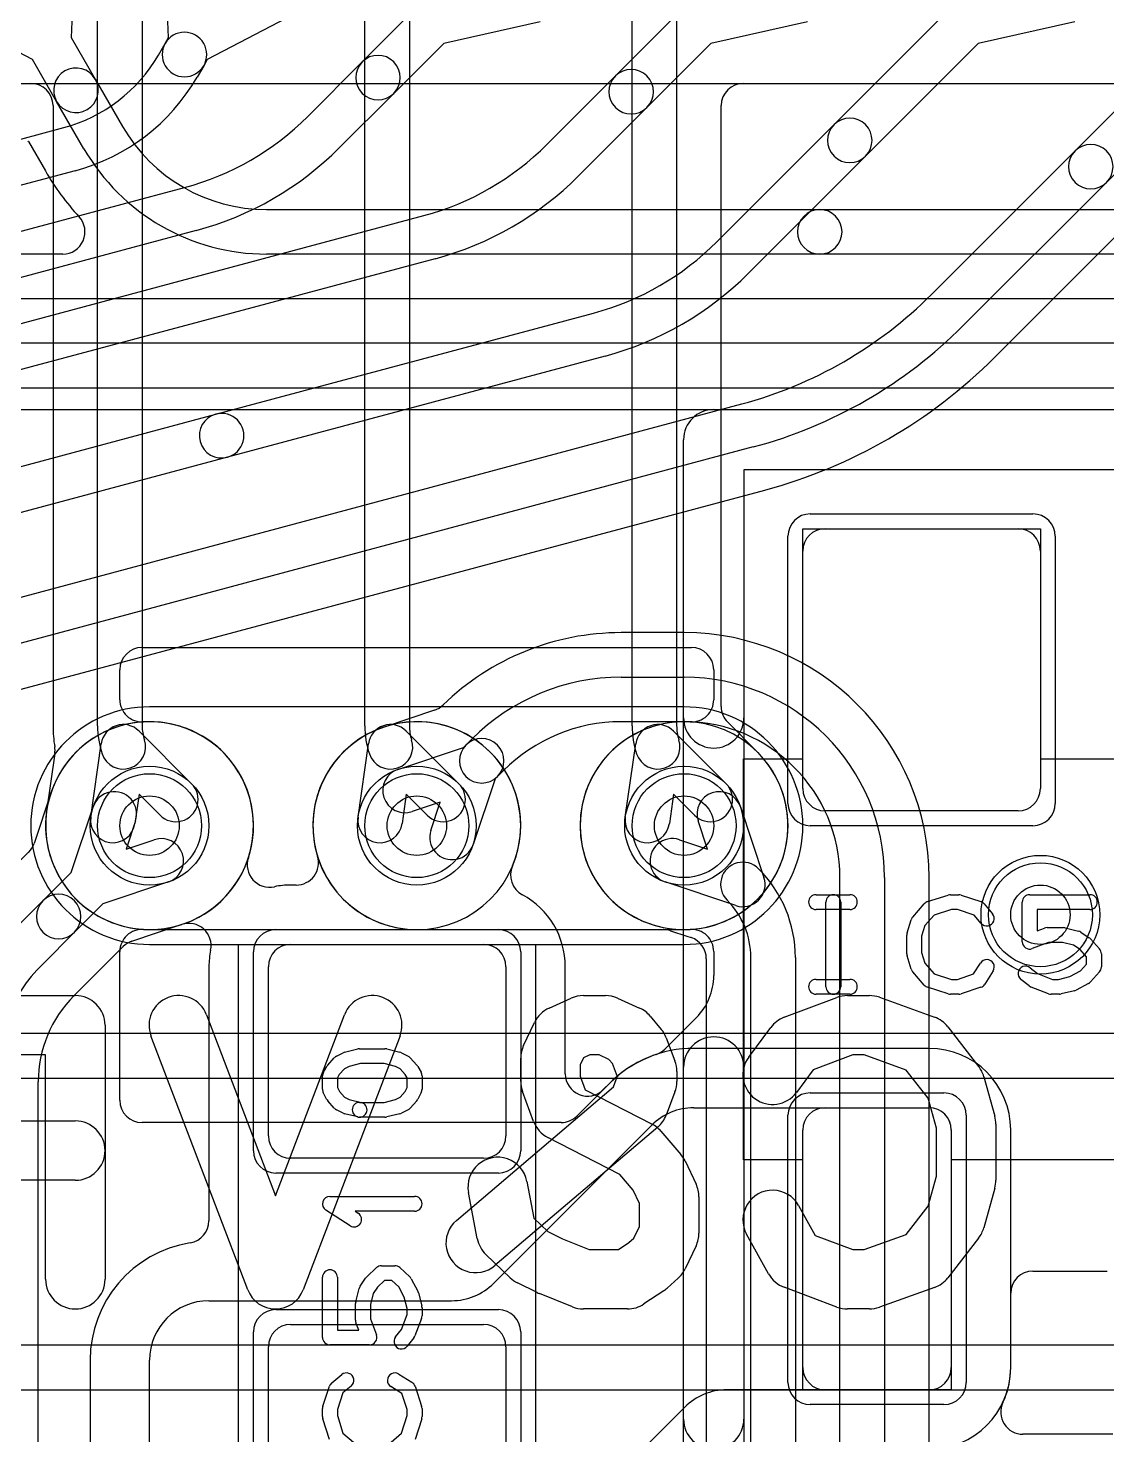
# Model space of a CAD drawing. Extents: x 0 to 23.1, y -0.5 to 20.
# Drawn here: x 7.391 to 11.024, y 11.048 to 15.786 of the extents above; entities that cross this region are included whole.
import ezdxf

# ---------------------------------------------------------------- set-up
doc = ezdxf.new("R2010")
doc.units = 0
for name, color, linetype in [('Hole', 1, 'CONTINUOUS'), ('L1', 3, 'CONTINUOUS'), ('L2', 3, 'CONTINUOUS'), ('L3', 3, 'CONTINUOUS'), ('L4', 3, 'CONTINUOUS'), ('MetalMask-A', 176, 'CONTINUOUS'), ('PartsArea-A', 111, 'CONTINUOUS'), ('PartsArea-B', 111, 'CONTINUOUS'), ('PartsSilk-A', 221, 'CONTINUOUS'), ('PartsSilk-B', 221, 'CONTINUOUS'), ('Resist-A', 2, 'CONTINUOUS'), ('Resist-B', 2, 'CONTINUOUS'), ('Silk-A', 140, 'CONTINUOUS'), ('Silk-B', 140, 'CONTINUOUS')]:
    doc.layers.add(name, color=color, linetype=linetype)

msp = doc.modelspace()

# ---------------------------------------------------------------- linework, layer by layer
at = {"layer": 'Hole'}
for centre in [(7.8, 13.1), (8.7, 13.1), (9.6, 13.1), (10.8, 12.8)]:
    msp.add_circle(centre, 0.1, dxfattribs=at)
at = {"layer": 'L1'}
for p, q in [((7.54973, 16.08746), (7.53582, 15.75492)), ((7.40593, 15.6799), (7.11097, 15.83416)), ((7.53582, 15.75492), (7.61696, 15.61437)), ((7.48706, 15.53937), (7.40593, 15.6799)), ((7.61696, 15.61437), (7.70899, 15.45497)), ((7.57909, 15.37997), (7.48706, 15.53937)), ((7.39203, 15.4039), (7.44917, 15.30495)), ((8.19393, 15.175), (10.05697, 15.175)), ((10.05697, 15.175), (11.90234, 15.175)), ((7.50759, 15.02503), (4.25, 15.02503)), ((10.05697, 15.025), (8.19393, 15.025)), ((11.90234, 15.025), (10.05697, 15.025)), ((4.25, 14.87499), (11.3878, 14.87499)), ((11.3878, 14.72499), (4.25, 14.72499)), ((4.25, 14.57495), (11.3878, 14.57495)), ((10.075, 14.1), (10.725, 14.1)), ((10, 13.225), (10, 14.025)), ((10.8, 14.025), (10.8, 13.225)), ((7.77497, 13.7), (9.62503, 13.7)), ((7.7, 13.52427), (7.7, 13.62503)), ((9.7, 13.62503), (9.7, 13.52427)), ((10.725, 13.15), (10.075, 13.15)), ((8.29374, 12.90004), (8.275, 12.90004)), ((8.275, 12.7), (8.925, 12.7)), ((7.7, 12.17497), (7.7, 12.67573)), ((9.7, 12.67573), (9.7, 12.59502)), ((7.99996, 12.625), (7.99996, 11.76908)), ((8.2, 12.055), (8.2, 12.625)), ((9, 12.625), (9, 12.055)), ((9.20004, 12.264), (9.20004, 12.625)), ((9.64142, 12.4536), (9.53535, 12.34753)), ((10.42503, 12.35004), (9.63284, 12.35004)), ((9.34997, 12.23287), (9.23906, 12.12196)), ((9.34997, 12.23287), (9.32807, 12.21097)), ((9.63284, 12.15), (10.42503, 12.15)), ((10.075, 12.15), (10.425, 12.15)), ((9.18605, 12.1), (7.77497, 12.1)), ((8.95858, 11.55858), (9.49142, 12.09142)), ((10, 11.275), (10, 12.075)), ((10.5, 12.07503), (10.5, 11.27497)), ((10.5, 12.075), (10.5, 11.275)), ((10.70004, 11.325), (10.70004, 12.07503)), ((8.925, 11.98), (8.275, 11.98)), ((10.77501, 11.6), (11.02499, 11.6)), ((10.70004, 11.325), (10.70004, 11.52503)), ((8, 11.5), (8.81716, 11.5)), ((8.275, 11.42), (8.925, 11.42)), ((8.2, 10.775), (8.2, 11.345)), ((9, 11.345), (9, 10.775)), ((10.70004, 11.27497), (10.70004, 11.32498)), ((10.70004, 11.27497), (10.70004, 11.32498)), ((7.59996, 11.3), (7.59996, 10.3)), ((7.8, 10.3), (7.8, 11.3)), ((10.42503, 11.2), (9.74388, 11.2)), ((10.425, 11.2), (10.075, 11.2)), ((9.60246, 11.14142), (9.15858, 10.69754)), ((11.04374, 11.05004), (10.7413, 11.05004))]:
    msp.add_line(p, q, dxfattribs=at)
for centre in [(7.8, 13.1), (8.7, 13.1), (9.6, 13.1), (10.8, 12.8)]:
    msp.add_circle(centre, 0.2, dxfattribs=at)
for centre, radius, start, end in [((7.55201, 15.57687), 0.075, 30.00073, -149.9999), ((7.55201, 15.57687), 0.075, -149.99927, 29.99842), ((8.19393, 15.73496), 0.55996, -149.99913, -90), ((7.32647, 15.36748), 0.075, 29.05312, 30.48026), ((8.19393, 15.73496), 0.70996, -149.99916, -90), ((8.19395, 15.73496), 0.86, -149.99936, -137.22885), ((10.05697, 15.1), 0.075, 90, -90), ((10.05697, 15.1), 0.075, -90, 90), ((7.50759, 15.10003), 0.075, -90, 42.76855), ((10.075, 14.025), 0.075, 90, 180), ((10.725, 14.025), 0.075, 0, 90), ((7.77497, 13.62503), 0.07497, 90, 180), ((9.62503, 13.62503), 0.07497, 0, 90), ((7.77498, 13.52427), 0.07497, 180, -86.62771), ((9.62503, 13.52427), 0.07497, -93.37992, 0), ((7.8, 13.1), 0.35004, -17.98669, -71.872), ((7.8, 13.1), 0.35004, -93.3755, 93.3755), ((8.7, 13.1), 0.35004, 90, -90), ((8.70001, 13.09999), 0.35005, -22.76831, -162.90473), ((8.7, 13.1), 0.35004, -90, 90), ((9.6, 13.1), 0.35004, 86.6245, -86.6245), ((9.6, 13.1), 0.35004, 90, -90), ((9.6, 13.1), 0.35004, -90, 90), ((10.075, 13.225), 0.075, 180, -90), ((10.725, 13.225), 0.075, -90, 0), ((8.20393, 12.96773), 0.075, 161.19304, -77.47036), ((8.29374, 12.97504), 0.075, -90, 17.09655), ((9.09094, 12.9332), 0.075, 155.32089, -118.29403), ((8.27501, 12.625), 0.27504, 90.00208, 101.49501), ((8.925, 12.62499), 0.27504, 0.00208, 61.70094), ((7.77497, 12.67573), 0.07497, 86.62008, 180), ((7.93225, 12.69606), 0.075, -11.71594, 108.13057), ((9.62502, 12.67573), 0.07497, 0, 93.37229), ((8.275, 12.625), 0.075, 90, 180), ((8.925, 12.625), 0.075, 0, 90), ((8.275, 12.62499), 0.27504, 168.28601, 179.99792), ((9.5, 12.59502), 0.2, -45, 0), ((9.63284, 11.95), 0.40004, 90, 135), ((9.63284, 11.95), 0.40004, 108.47209, 135), ((9.48234, 12.40054), 0.07497, -71.53122, -45), ((10.42503, 12.07503), 0.27501, 0, 90), ((9.27504, 12.264), 0.075, 180, -45), ((7.77497, 12.17497), 0.07497, 180, -90), ((9.63284, 11.95), 0.2, 90, 135), ((10.075, 12.075), 0.075, 90, 180), ((10.425, 12.075), 0.075, 0, 90), ((10.42503, 12.07503), 0.07497, 0, 90), ((9.18605, 12.17497), 0.07497, -90, -45), ((8.275, 12.055), 0.075, 180, -90), ((8.925, 12.055), 0.075, -90, 0), ((7.92496, 11.76908), 0.075, -80.80895, 0), ((8, 11.3), 0.40004, 99.13197, 180), ((7.92461, 11.76902), 0.075, -80.8705, -80.53768), ((10.77501, 11.52503), 0.07497, 90, 180), ((8.81716, 11.7), 0.2, -90, -45), ((8, 11.3), 0.2, 90, 180), ((8.275, 11.345), 0.075, 90, 180), ((8.925, 11.345), 0.075, 0, 90), ((10.425, 11.325), 0.27504, -0.00417, 0), ((10.425, 11.325), 0.27504, -0.00417, 0), ((10.075, 11.275), 0.075, 180, -90), ((10.425, 11.275), 0.075, -90, 0), ((10.42503, 11.27497), 0.07497, -90, 0), ((10.42503, 11.27497), 0.27501, -90, 0), ((10.42503, 11.27497), 0.27501, -25.36302, 0), ((9.74388, 11), 0.2, 90, 135), ((10.7413, 11.12504), 0.075, 154.6342, -90)]:
    msp.add_arc(centre, radius, start, end, dxfattribs=at)
at = {"layer": 'L2'}
for p, q in [((2.47474, 15.6), (11.98778, 15.6)), ((9.6, 13.50004), (7.8, 13.50004)), ((7.8, 12.69996), (9.6, 12.69996))]:
    msp.add_line(p, q, dxfattribs=at)
msp.add_circle((10.8, 12.8), 0.2, dxfattribs=at)
for centre, start, end in [((7.8, 13.1), 90, -90), ((9.6, 13.1), -90, 90)]:
    msp.add_arc(centre, 0.40004, start, end, dxfattribs=at)
at = {"layer": 'L3'}
for p, q in [((7.625, 13.43623), (7.625, 17.73697)), ((7.775, 17.73697), (7.775, 13.43623)), ((8.525, 13.43623), (8.525, 15.95812)), ((8.675, 15.95812), (8.675, 13.43623)), ((9.425, 13.43623), (9.425, 15.95812)), ((9.575, 15.95812), (9.575, 13.43623)), ((5.8225, 15.6), (7.39996, 15.6)), ((9.80004, 15.6), (11.98778, 15.6)), ((7.47496, 15.525), (7.47496, 13.43623)), ((9.72504, 13.50123), (9.72504, 15.525)), ((7.76454, 13.41861), (7.94154, 13.24131)), ((8.66454, 13.41861), (8.84154, 13.24131)), ((9.56454, 13.41861), (9.74154, 13.24131)), ((9.84719, 13.34784), (9.74696, 13.44824)), ((7.60198, 13.12812), (7.6372, 13.37616)), ((8.50198, 13.12812), (8.5372, 13.37616)), ((9.40198, 13.12812), (9.4372, 13.37616)), ((7.48087, 13.34251), (7.45343, 13.14922)), ((7.76459, 13.20624), (7.7505, 13.10704)), ((7.83538, 13.13533), (7.76459, 13.20624)), ((8.66459, 13.20624), (8.6505, 13.10704)), ((8.73538, 13.13533), (8.66459, 13.20624)), ((9.56459, 13.20624), (9.5505, 13.10704)), ((9.63538, 13.13533), (9.56459, 13.20624)), ((7.8, 12.74996), (9.6, 12.74996)), ((13.1, 12.40004), (6.2, 12.40004)), ((6.2, 12.25), (12.2, 12.25)), ((12.2, 11.35), (6.2, 11.35)), ((6.2, 11.19996), (13.1, 11.19996))]:
    msp.add_line(p, q, dxfattribs=at)
for centre in [(7.8, 13.1), (8.7, 13.1), (9.6, 13.1), (10.8, 12.8)]:
    msp.add_circle(centre, 0.2, dxfattribs=at)
for centre, radius, start, end in [((7.39996, 15.525), 0.075, 0, 90), ((9.80004, 15.525), 0.075, 90, 180), ((9.80004, 13.50123), 0.075, 180, -135.04862), ((7.92325, 13.43623), 0.44829, 180, -170.85475), ((7.92325, 13.43623), 0.29825, 180, -161.56384), ((7.71146, 13.36562), 0.075, 44.95139, 171.92175), ((7.92325, 13.43623), 0.14825, 180, -161.56505), ((8.82325, 13.43623), 0.29825, 180, -161.56384), ((8.61146, 13.36562), 0.075, 44.95139, 171.92175), ((8.82325, 13.43623), 0.14825, 180, -161.56505), ((9.72325, 13.43623), 0.29825, 180, -161.56384), ((9.51146, 13.36562), 0.075, 44.95139, 171.92175), ((9.72325, 13.43623), 0.14825, 180, -161.56505), ((7.40661, 13.35306), 0.075, -8.08581, 9.14459), ((7.71146, 13.36563), 0.075, -161.56264, 18.43576), ((8.61146, 13.36563), 0.075, -161.56264, 18.43576), ((9.51146, 13.36563), 0.075, -161.56264, 18.43576), ((9.6, 13.1), 0.35004, -90, 44.63657), ((9.90027, 13.40083), 0.075, -135.04862, -134.94598), ((9.6, 13.09999), 0.35005, 44.9537, 45.0544), ((9.9008, 13.4003), 0.075, -135.04862, -134.34096), ((9.90245, 13.39863), 0.075, -136.13453, -135.36735), ((7.88846, 13.18832), 0.075, -135.04862, 44.95148), ((8.78846, 13.18832), 0.075, -135.04862, 44.95148), ((9.68846, 13.18832), 0.075, -135.04862, 44.95148), ((7.8, 13.1), 0.35004, 172.34143, -90), ((7.37887, 13.15748), 0.075, -8.30297, -7.26904), ((7.67651, 13.1195), 0.22505, 172.41141, 172.7272), ((7.67624, 13.11758), 0.075, 171.92175, -8.08159), ((8.57624, 13.11758), 0.075, 171.92175, -8.08159), ((9.47624, 13.11758), 0.075, 171.92175, -8.08159)]:
    msp.add_arc(centre, radius, start, end, dxfattribs=at)
at = {"layer": 'L4'}
for p, q in [((7.86417, 15.75492), (7.85027, 16.08747)), ((8.28902, 15.83416), (7.99407, 15.67991)), ((8.51635, 15.67241), (8.68458, 15.84064)), ((9.36891, 15.62497), (9.58458, 15.84064)), ((10.10498, 15.46104), (10.48458, 15.84064)), ((10.91654, 15.3726), (11.38458, 15.84064)), ((9.11547, 15.80723), (8.79064, 15.73458)), ((10.01547, 15.80723), (9.69064, 15.73458)), ((10.91547, 15.80723), (10.59064, 15.73458)), ((7.82988, 15.69554), (7.85247, 15.73465)), ((7.85247, 15.73465), (7.86417, 15.75492)), ((8.79064, 15.73458), (8.62241, 15.56635)), ((9.69064, 15.73458), (9.47497, 15.51891)), ((10.59064, 15.73458), (10.21104, 15.35498)), ((11.49064, 15.73458), (11.0226, 15.26654)), ((7.98237, 15.65965), (7.95979, 15.62054)), ((7.99407, 15.67991), (7.98237, 15.65965)), ((8.3327, 15.48878), (8.51635, 15.67241)), ((9.13782, 15.3939), (9.36891, 15.62497)), ((8.62241, 15.56635), (8.43877, 15.38271)), ((10.64525, 14.67699), (11.54629, 15.57803)), ((9.47497, 15.51891), (9.24389, 15.28783)), ((4.06472, 14.52746), (7.51109, 15.45091)), ((9.70998, 15.06604), (10.10498, 15.46104)), ((10.21104, 15.35498), (9.81604, 14.95997)), ((10.43309, 14.88915), (10.91654, 15.3726)), ((7.54991, 15.30602), (4.10354, 14.38257)), ((11.0226, 15.26654), (10.53915, 14.78309)), ((5.24765, 14.53384), (7.91804, 15.24937)), ((5.3253, 14.24403), (8.72316, 15.15449)), ((7.95686, 15.10448), (5.28647, 14.38895)), ((8.76198, 15.0096), (5.36412, 14.09914)), ((8.02317, 14.48577), (9.29531, 14.82664)), ((9.33413, 14.68175), (8.06199, 14.34089)), ((6.46989, 13.62957), (9.79428, 14.52034)), ((6.76812, 14.14948), (8.02317, 14.48577)), ((9.8331, 14.37545), (6.50871, 13.48469)), ((8.06199, 14.34089), (6.80693, 14.0046)), ((6.54755, 13.33976), (9.87193, 14.23052)), ((9.6, 13.75004), (9.38803, 13.75004)), ((9.38803, 13.6), (9.6, 13.6)), ((8.75977, 13.48906), (8.58983, 13.43225)), ((9.6, 13.45), (9.38803, 13.45)), ((8.63659, 13.28968), (8.85745, 13.36351)), ((8.85745, 13.36351), (8.86546, 13.37152)), ((8.86546, 13.37152), (8.88598, 13.39204)), ((8.99205, 13.28598), (8.97152, 13.26546)), ((8.96351, 13.25745), (8.88968, 13.03659)), ((8.97152, 13.26546), (8.96351, 13.25745)), ((7.46769, 13.21), (7.411, 13.04042)), ((8.77919, 13.17919), (8.68415, 13.14742)), ((8.74742, 13.08415), (8.77919, 13.17919)), ((7.53649, 12.94255), (7.61032, 13.16341)), ((9.78968, 13.16341), (9.86911, 12.92579)), ((7.75258, 13.11585), (7.72081, 13.02081)), ((9.67919, 13.02081), (9.64742, 13.11585)), ((7.72081, 13.02081), (7.81585, 13.05258)), ((9.58415, 13.05258), (9.67919, 13.02081)), ((7.39235, 13.01061), (7.22684, 12.8451)), ((7.44096, 12.84702), (7.53649, 12.94255)), ((7.86341, 12.91032), (7.64255, 12.83649)), ((9.77421, 12.83089), (9.53659, 12.91032)), ((10.125, 7.36302), (10.125, 12.925)), ((10.275, 12.925), (10.275, 7.36302)), ((10.42504, 7.36303), (10.42504, 12.925)), ((7.33294, 12.739), (7.44096, 12.84702)), ((7.64255, 12.83649), (7.54702, 12.74096)), ((7.74042, 12.71101), (7.91017, 12.76775)), ((8.7, 12.74996), (9.53085, 12.74996)), ((9.55463, 12.74609), (9.6093, 12.72781)), ((7.54702, 12.74096), (7.439, 12.63294)), ((9.60951, 12.72774), (9.62373, 12.72298)), ((7.5451, 12.52684), (7.71117, 12.69291)), ((9.67496, 12.65185), (9.67496, 6.66105)), ((9.825, 6.66105), (9.825, 12.65575)), ((9.975, 12.65575), (9.975, 6.66105)), ((7.42504, 4.37517), (7.42504, 12.23697))]:
    msp.add_line(p, q, dxfattribs=at)
for centre in [(7.8, 13.1), (8.7, 13.1), (9.6, 13.1), (10.8, 12.8)]:
    msp.add_circle(centre, 0.2, dxfattribs=at)
for centre, radius, start, end in [((7.91742, 15.69715), 0.075, 149.99927, -29.99941), ((7.91742, 15.69715), 0.075, -30.00073, 150.00019), ((7.37521, 15.95802), 0.525, -74.99997, -29.99775), ((8.56938, 15.61938), 0.075, -45, 135), ((8.56938, 15.61938), 0.075, 135, -45), ((9.42194, 15.57194), 0.075, -45, 135), ((7.37521, 15.95802), 0.675, -75.00024, -29.99764), ((9.42194, 15.57194), 0.075, 135, -45), ((7.67863, 16.14285), 0.925, -75.00001, -45), ((10.15801, 15.40801), 0.075, 135, -45), ((10.15801, 15.40801), 0.075, -45, 135), ((7.67863, 16.14285), 1.075, -75.00002, -45), ((8.48375, 16.04797), 0.925, -75.00001, -45), ((10.96957, 15.31957), 0.075, 135, -45), ((10.96957, 15.31957), 0.075, -45, 135), ((8.48375, 16.04797), 1.075, -75.00002, -45), ((9.05591, 15.72012), 0.925, -75.00056, -45.00044), ((9.05591, 15.72012), 1.075, -75.00054, -45.00075), ((9.42546, 15.89678), 1.425, -74.99984, -45), ((9.42546, 15.89678), 1.575, -74.99997, -45), ((9.42547, 15.89679), 1.72505, -75.0005, -45.00047), ((8.04258, 14.41333), 0.075, 104.99982, -75.00037), ((8.04258, 14.41333), 0.075, -75.00018, 104.99989), ((9.38803, 12.88999), 0.86005, 90, 134.21329), ((9.6, 12.925), 0.82504, 0, 90), ((9.38803, 12.89), 0.71, 90, 135.00057), ((9.6, 12.925), 0.675, 0, 90), ((8.73599, 13.56019), 0.075, -71.51432, -45.78867), ((7.8, 13.1), 0.35004, -71.63079, 161.65512), ((8.7, 13.1), 0.35004, 108.36921, -90), ((8.56605, 13.50338), 0.075, -71.62786, -71.51432), ((9.38803, 12.89), 0.56, 90, 135), ((9.6, 12.925), 0.525, 0, 90), ((8.91849, 13.31849), 0.075, 135, -45), ((8.91849, 13.31849), 0.075, -45, 135), ((8.66037, 13.21855), 0.075, 108.48568, -71.51587), ((7.39656, 13.23378), 0.075, -18.48568, -18.34798), ((7.68145, 13.13963), 0.075, -18.48568, 161.51587), ((9.71855, 13.13963), 0.075, 18.48568, -161.51587), ((8.81855, 13.06037), 0.075, 161.51432, -18.48413), ((7.33987, 13.0642), 0.075, -44.9946, -18.48568), ((7.83963, 12.98145), 0.075, -71.51432, 108.48413), ((9.56037, 12.98145), 0.075, 71.51432, -108.48413), ((7.33932, 13.06364), 0.075, -45, -44.39498), ((9.798, 12.902), 0.075, 44.9946, -135.00116), ((9.55174, 12.65575), 0.42326, 0, 44.99809), ((9.79799, 12.90201), 0.075, -108.4881, 18.4881), ((7.49399, 12.79399), 0.075, 135, -45), ((7.49399, 12.79399), 0.075, -45, 135), ((9.55174, 12.65575), 0.27326, 0, 44.99852), ((7.93395, 12.69662), 0.075, 108.37214, 108.48568), ((9.53085, 12.67496), 0.075, 71.51432, 90), ((7.7642, 12.63988), 0.075, 108.48568, 135), ((9.58552, 12.65668), 0.075, 71.34521, 71.51432), ((9.59996, 12.65185), 0.075, 0, 71.52156), ((7.83494, 12.237), 0.55994, 135, 180), ((7.83502, 12.23697), 0.40998, 135.00494, 180)]:
    msp.add_arc(centre, radius, start, end, dxfattribs=at)
at = {"layer": 'MetalMask-A'}
for p, q in [((10.075, 14.1), (10.725, 14.1)), ((10, 13.225), (10, 14.025)), ((10.8, 14.025), (10.8, 13.225)), ((10.725, 13.15), (10.075, 13.15)), ((8.275, 12.7), (8.925, 12.7)), ((8.2, 12.055), (8.2, 12.625)), ((9, 12.625), (9, 12.055)), ((10.075, 12.15), (10.425, 12.15)), ((10, 11.275), (10, 12.075)), ((10.5, 12.075), (10.5, 11.275)), ((8.925, 11.98), (8.275, 11.98)), ((8.275, 11.42), (8.925, 11.42)), ((8.2, 10.775), (8.2, 11.345)), ((9, 11.345), (9, 10.775)), ((10.425, 11.2), (10.075, 11.2))]:
    msp.add_line(p, q, dxfattribs=at)
for centre, start, end in [((10.075, 14.025), 90, 180), ((10.725, 14.025), 0, 90), ((10.075, 13.225), 180, -90), ((10.725, 13.225), -90, 0), ((8.275, 12.625), 90, 180), ((8.925, 12.625), 0, 90), ((10.075, 12.075), 90, 180), ((10.425, 12.075), 0, 90), ((8.275, 12.055), 180, -90), ((8.925, 12.055), -90, 0), ((8.275, 11.345), 90, 180), ((8.925, 11.345), 0, 90), ((10.075, 11.275), 180, -90), ((10.425, 11.275), -90, 0)]:
    msp.add_arc(centre, 0.075, start, end, dxfattribs=at)
at = {"layer": 'PartsArea-A'}
for p, q in [((21.3, 14.5), (1.3, 14.5)), ((10, 13.325), (10, 14.1)), ((10, 14.1), (10.8, 14.1)), ((10.8, 14.1), (10.8, 13.325)), ((9.8, 11.975), (9.8, 13.325)), ((9.8, 13.325), (10, 13.325)), ((10.8, 13.325), (11.3, 13.325)), ((8.1, 10.7), (8.1, 12.7)), ((8.1, 12.7), (9.1, 12.7)), ((9.1, 12.7), (9.1, 10.7)), ((10, 11.975), (9.8, 11.975)), ((10, 11.2), (10, 11.975)), ((11.3, 11.975), (10.5, 11.975)), ((10.5, 11.975), (10.5, 11.2)), ((10.5, 11.2), (10, 11.2))]:
    msp.add_line(p, q, dxfattribs=at)
at = {"layer": 'PartsArea-B'}
msp.add_line((21.3, 14.5), (1.3, 14.5), dxfattribs=at)
at = {"layer": 'PartsSilk-A'}
for p, q in [((9.7, 14.5016), (12.1, 14.5016)), ((9.5984, 10.9), (9.5984, 14.4)), ((11.9984, 14.2984), (9.8016, 14.2984)), ((9.8016, 14.2984), (9.8016, 11.0016)), ((10.04444, 12.86759), (10.15833, 12.86759)), ((10.07778, 12.55741), (10.07778, 12.84259)), ((10.12778, 12.84259), (10.12778, 12.55741)), ((10.42016, 12.84418), (10.4896, 12.8664)), ((10.49722, 12.86759), (10.525, 12.86759)), ((10.5329, 12.86631), (10.59957, 12.84409)), ((10.73889, 12.70926), (10.73889, 12.84259)), ((10.76389, 12.86759), (10.96667, 12.86759)), ((10.15833, 12.81759), (10.04444, 12.81759)), ((10.37008, 12.79239), (10.40897, 12.83683)), ((10.44202, 12.79868), (10.41118, 12.76344)), ((10.50112, 12.81759), (10.44202, 12.79868)), ((10.52094, 12.81759), (10.50112, 12.81759)), ((10.57702, 12.7989), (10.52094, 12.81759)), ((10.60023, 12.77104), (10.57702, 12.7989)), ((10.61088, 12.83637), (10.63865, 12.80304)), ((10.96667, 12.81759), (10.78889, 12.81759)), ((10.78889, 12.81759), (10.78889, 12.74554)), ((10.35114, 12.73894), (10.36503, 12.78339)), ((10.41118, 12.76344), (10.4, 12.72766)), ((10.78889, 12.74554), (10.81332, 12.75484)), ((10.82222, 12.75648), (10.87778, 12.75648)), ((10.88384, 12.75573), (10.92828, 12.74462)), ((10.35, 12.66852), (10.35, 12.73148)), ((10.4, 12.72766), (10.4, 12.67234)), ((10.82682, 12.70648), (10.77279, 12.6859)), ((10.8747, 12.70648), (10.82682, 12.70648)), ((10.91196, 12.69717), (10.8747, 12.70648)), ((10.93609, 12.74117), (10.96387, 12.72265)), ((10.96843, 12.71875), (10.99899, 12.68542)), ((10.36503, 12.61661), (10.35114, 12.66106)), ((10.4, 12.67234), (10.41118, 12.63656)), ((10.93362, 12.68273), (10.91196, 12.69717)), ((10.95556, 12.65879), (10.93362, 12.68273)), ((10.95556, 12.6338), (10.95556, 12.65879)), ((11.00556, 12.66852), (11.00556, 12.62407)), ((10.40897, 12.56317), (10.37008, 12.60761)), ((10.41118, 12.63656), (10.44202, 12.60132)), ((10.57523, 12.6005), (10.59824, 12.63732)), ((10.64064, 12.61082), (10.61287, 12.56638)), ((10.76562, 12.62137), (10.79034, 12.6016)), ((10.89928, 12.59203), (10.93446, 12.61079)), ((10.93446, 12.61079), (10.95556, 12.6338)), ((10.99899, 12.60717), (10.96843, 12.57384)), ((10.04444, 12.58241), (10.15833, 12.58241)), ((10.4896, 12.5336), (10.42016, 12.55582)), ((10.44202, 12.60132), (10.50112, 12.58241)), ((10.50112, 12.58241), (10.52094, 12.58241)), ((10.52094, 12.58241), (10.57523, 12.6005)), ((10.59957, 12.55591), (10.5329, 12.53369)), ((10.76216, 12.56011), (10.73438, 12.58233)), ((10.82721, 12.53405), (10.76888, 12.55627)), ((10.79034, 12.6016), (10.84071, 12.58241)), ((10.84071, 12.58241), (10.86081, 12.58241)), ((10.86081, 12.58241), (10.89928, 12.59203)), ((10.96176, 12.56868), (10.92009, 12.54646)), ((10.15833, 12.53241), (10.04444, 12.53241)), ((10.525, 12.53241), (10.49722, 12.53241)), ((10.86389, 12.53241), (10.83611, 12.53241)), ((10.91439, 12.54427), (10.86995, 12.53316)), ((8.42956, 12.32375), (8.45178, 12.33486)), ((8.4569, 12.33675), (8.50135, 12.34786)), ((8.50741, 12.34861), (8.59259, 12.34861)), ((8.59865, 12.34786), (8.6431, 12.33675)), ((8.64822, 12.33486), (8.67044, 12.32375)), ((8.3857, 12.26934), (8.39681, 12.28879)), ((8.39983, 12.293), (8.42205, 12.318)), ((8.45623, 12.28118), (8.43894, 12.26173)), ((8.47169, 12.28891), (8.45623, 12.28118)), ((8.51049, 12.29861), (8.47169, 12.28891)), ((8.58951, 12.29861), (8.51049, 12.29861)), ((8.62831, 12.28891), (8.58951, 12.29861)), ((8.64377, 12.28118), (8.62831, 12.28891)), ((8.66106, 12.26173), (8.64377, 12.28118)), ((8.67795, 12.318), (8.70017, 12.293)), ((8.70319, 12.28879), (8.7143, 12.26934)), ((8.38241, 12.2125), (8.38241, 12.25694)), ((8.43894, 12.26173), (8.43241, 12.2503)), ((8.43241, 12.2503), (8.43241, 12.2184)), ((8.66759, 12.2503), (8.66106, 12.26173)), ((8.66759, 12.2184), (8.66759, 12.2503)), ((8.71759, 12.25694), (8.71759, 12.2125)), ((8.39616, 12.1791), (8.38505, 12.20132)), ((8.43241, 12.2184), (8.4394, 12.20442)), ((8.4394, 12.20442), (8.45623, 12.18549)), ((8.45623, 12.18549), (8.47169, 12.17776)), ((8.47169, 12.17776), (8.51347, 12.16731)), ((8.58951, 12.16806), (8.62831, 12.17776)), ((8.62831, 12.17776), (8.64377, 12.18549)), ((8.64377, 12.18549), (8.6606, 12.20442)), ((8.6606, 12.20442), (8.66759, 12.2184)), ((8.71495, 12.20132), (8.70384, 12.1791)), ((8.42205, 12.14867), (8.39983, 12.17367)), ((8.45178, 12.13181), (8.42956, 12.14292)), ((8.50135, 12.11881), (8.4569, 12.12992)), ((8.50741, 12.16806), (8.58951, 12.16806)), ((8.6431, 12.12992), (8.59865, 12.11881)), ((8.67044, 12.14292), (8.64822, 12.13181)), ((8.70017, 12.17367), (8.67795, 12.14867)), ((8.59259, 12.11806), (8.50741, 12.11806)), ((8.40741, 11.85139), (8.69259, 11.85139)), ((8.4753, 11.75263), (8.39382, 11.80541)), ((8.69259, 11.80139), (8.49199, 11.80139)), ((8.49199, 11.80139), (8.50248, 11.79459)), ((8.53125, 11.58093), (8.56458, 11.61149)), ((8.58148, 11.61806), (8.62593, 11.61806)), ((8.64283, 11.61149), (8.67616, 11.58093)), ((8.38241, 11.37639), (8.38241, 11.57917)), ((8.43241, 11.57917), (8.43241, 11.40139)), ((8.50883, 11.54859), (8.52735, 11.57637)), ((8.59121, 11.56806), (8.56727, 11.54612)), ((8.6162, 11.56806), (8.59121, 11.56806)), ((8.63921, 11.54696), (8.6162, 11.56806)), ((8.68132, 11.57426), (8.70354, 11.53259)), ((8.49427, 11.49634), (8.50538, 11.54078)), ((8.55283, 11.52446), (8.54352, 11.4872)), ((8.56727, 11.54612), (8.55283, 11.52446)), ((8.65797, 11.51178), (8.63921, 11.54696)), ((8.70573, 11.52689), (8.71684, 11.48245)), ((8.49352, 11.43472), (8.49352, 11.49028)), ((8.54352, 11.4872), (8.54352, 11.43932)), ((8.66759, 11.47331), (8.65797, 11.51178)), ((8.66759, 11.45321), (8.66759, 11.47331)), ((8.71759, 11.47639), (8.71759, 11.44861)), ((8.50446, 11.40139), (8.49516, 11.42582)), ((8.54352, 11.43932), (8.5641, 11.38529)), ((8.6484, 11.40284), (8.66759, 11.45321)), ((8.71595, 11.43971), (8.69373, 11.38138)), ((8.43241, 11.40139), (8.50446, 11.40139)), ((8.62863, 11.37812), (8.6484, 11.40284)), ((8.68989, 11.37466), (8.66767, 11.34688)), ((8.54074, 11.35139), (8.40741, 11.35139)), ((8.41363, 11.22338), (8.44696, 11.25115)), ((8.63918, 11.25314), (8.68362, 11.22537)), ((8.38369, 11.1454), (8.40591, 11.21207)), ((8.4511, 11.18952), (8.43241, 11.13344)), ((8.47896, 11.21273), (8.4511, 11.18952)), ((8.6495, 11.18773), (8.61268, 11.21074)), ((8.66759, 11.13344), (8.6495, 11.18773)), ((8.69409, 11.21207), (8.71631, 11.1454)), ((8.38241, 11.10972), (8.38241, 11.1375)), ((8.71759, 11.1375), (8.71759, 11.10972)), ((8.40582, 11.03266), (8.3836, 11.1021)), ((8.43241, 11.13344), (8.43241, 11.11362)), ((8.43241, 11.11362), (8.45132, 11.05452)), ((8.64868, 11.05452), (8.66759, 11.11362)), ((8.66759, 11.11362), (8.66759, 11.13344)), ((8.7164, 11.1021), (8.69418, 11.03266)), ((8.45132, 11.05452), (8.48656, 11.02368)), ((8.61344, 11.02368), (8.64868, 11.05452))]:
    msp.add_line(p, q, dxfattribs=at)
for centre, radius, start, end in [((9.7, 14.4), 0.1016, 90, 180), ((10.04444, 12.84259), 0.025, 90, -90), ((10.10278, 12.84259), 0.025, 0, 180), ((10.15833, 12.84259), 0.025, -90, 90), ((10.42778, 12.82037), 0.025, 107.74642, 138.81192), ((10.49722, 12.84259), 0.025, 90, 107.74642), ((10.525, 12.84259), 0.025, 71.57954, 90), ((10.59167, 12.82037), 0.025, 39.7909, 71.57954), ((10.76389, 12.84259), 0.025, 90, 180), ((10.96667, 12.84259), 0.025, -90, 90), ((10.38889, 12.77593), 0.025, 138.81192, 162.63777), ((10.61944, 12.78704), 0.025, -140.2091, 39.8005), ((10.82222, 12.73148), 0.025, 90, 110.85364), ((10.87778, 12.73148), 0.025, 75.96932, 90), ((10.375, 12.73148), 0.025, 162.63777, 180), ((10.76389, 12.70926), 0.025, 180, -69.1435), ((10.92222, 12.72037), 0.025, 56.30358, 75.96376), ((10.95, 12.70185), 0.025, 42.5203, 56.30993), ((10.375, 12.66852), 0.025, 180, -162.63777), ((10.98056, 12.66852), 0.025, 0, 42.51745), ((10.38889, 12.62407), 0.025, -162.63777, -138.81192), ((10.61944, 12.62407), 0.025, -32.00538, 147.99925), ((10.75, 12.60185), 0.025, 51.33303, -128.65478), ((10.98056, 12.62407), 0.025, -42.5203, 0), ((10.04444, 12.55741), 0.025, 90, -90), ((10.10278, 12.55741), 0.025, 180, 0), ((10.15833, 12.55741), 0.025, -90, 90), ((10.42778, 12.57963), 0.025, -138.81192, -107.74642), ((10.59167, 12.57963), 0.025, -71.57954, -32.00538), ((10.77778, 12.57963), 0.025, -128.66697, -110.85364), ((10.95, 12.59074), 0.025, -61.9383, -42.51745), ((10.49722, 12.55741), 0.025, -107.74642, -90), ((10.525, 12.55741), 0.025, -90, -71.57954), ((10.83611, 12.55741), 0.025, -110.8565, -90), ((10.86389, 12.55741), 0.025, -90, -75.96376), ((10.90833, 12.56852), 0.025, -75.96932, -61.9318), ((8.44074, 12.30139), 0.025, 116.56505, 138.37217), ((8.46296, 12.3125), 0.025, 104.03068, 116.56505), ((8.50741, 12.32361), 0.025, 90, 104.03068), ((8.59259, 12.32361), 0.025, 75.96932, 90), ((8.63704, 12.3125), 0.025, 63.43495, 75.96932), ((8.65926, 12.30139), 0.025, 41.62783, 63.43495), ((8.41852, 12.27639), 0.025, 138.37217, 150.26649), ((8.68148, 12.27639), 0.025, 29.73351, 41.62783), ((8.40741, 12.25694), 0.025, 150.26649, 180), ((8.69259, 12.25694), 0.025, 0, 29.73351), ((8.40741, 12.2125), 0.025, 180, -153.43495), ((8.41852, 12.19028), 0.025, -153.43495, -138.37217), ((8.68148, 12.19028), 0.025, -41.62783, -26.56505), ((8.69259, 12.2125), 0.025, -26.56505, 0), ((8.44074, 12.16528), 0.025, -138.37217, -116.56505), ((8.46296, 12.15417), 0.025, -116.56505, -104.03068), ((8.50741, 12.14306), 0.025, 90, -90), ((8.50741, 12.14306), 0.025, -104.03068, 75.96679), ((8.63704, 12.15417), 0.025, -75.96932, -63.43495), ((8.65926, 12.16528), 0.025, -63.43495, -41.62783), ((8.59259, 12.14306), 0.025, -90, -75.96932), ((8.40741, 11.82639), 0.025, 90, -122.93381), ((8.69259, 11.82639), 0.025, -90, 90), ((8.48889, 11.77361), 0.025, -122.93354, 57.06619), ((8.58148, 11.59306), 0.025, 90, 132.51745), ((8.62593, 11.59306), 0.025, 47.4797, 90), ((8.40741, 11.57917), 0.025, 0, 180), ((8.54815, 11.5625), 0.025, 132.5203, 146.30993), ((8.65926, 11.5625), 0.025, 28.0617, 47.48255), ((8.52963, 11.53472), 0.025, 146.30358, 165.96376), ((8.68148, 11.52083), 0.025, 14.03068, 28.0682), ((8.51852, 11.49028), 0.025, 165.96932, 180), ((8.69259, 11.47639), 0.025, 0, 14.03624), ((8.51852, 11.43472), 0.025, 180, -159.14636), ((8.69259, 11.44861), 0.025, -20.8565, 0), ((8.40741, 11.37639), 0.025, 180, -90), ((8.54074, 11.37639), 0.025, -90, 20.8565), ((8.64815, 11.3625), 0.025, 141.33303, -38.65478), ((8.67037, 11.39028), 0.025, -38.66697, -20.85364), ((8.46296, 11.23194), 0.025, -50.2091, 129.8005), ((8.62593, 11.23194), 0.025, 57.99462, -122.00075), ((8.42963, 11.20417), 0.025, 129.7909, 161.57954), ((8.67037, 11.20417), 0.025, 18.42046, 57.99462), ((8.40741, 11.1375), 0.025, 161.57954, 180), ((8.69259, 11.1375), 0.025, 0, 18.42046), ((8.40741, 11.10972), 0.025, 180, -162.25358), ((8.69259, 11.10972), 0.025, -17.74642, 0)]:
    msp.add_arc(centre, radius, start, end, dxfattribs=at)
at = {"layer": 'PartsSilk-B'}
for p, q in [((7.15, 12.52778), (7.55, 12.52778)), ((9.14599, 12.48563), (9.22006, 12.51897)), ((9.26111, 12.52778), (9.33519, 12.52778)), ((9.37624, 12.51897), (9.45031, 12.48563)), ((9.93711, 12.45474), (10.11489, 12.52141)), ((10.15, 12.52778), (10.22407, 12.52778)), ((10.25794, 12.52187), (10.44313, 12.4552)), ((7.9916, 12.46338), (8.22407, 11.85312)), ((8.22407, 11.85312), (8.45655, 12.46338)), ((7.65, 12.42778), (7.65, 11.57222)), ((9.05972, 12.35967), (9.09676, 12.43744)), ((9.48608, 12.45847), (9.52312, 12.41403)), ((9.81779, 12.32063), (9.89186, 12.42063)), ((10.4882, 12.4225), (10.5919, 12.28917)), ((8.13062, 11.53662), (7.8047, 12.39218)), ((8.64345, 12.39218), (8.31752, 11.53662)), ((9.53975, 12.3856), (9.56938, 12.30782)), ((7.45, 12.32778), (7.17361, 12.32778)), ((7.45, 11.57222), (7.45, 12.32778)), ((9.28258, 12.32778), (9.26155, 12.31831)), ((9.31372, 12.32778), (9.28258, 12.32778)), ((9.3472, 12.31271), (9.31372, 12.32778)), ((10.16813, 12.32778), (10.03499, 12.27785)), ((10.20662, 12.32778), (10.16813, 12.32778)), ((10.34812, 12.27684), (10.20662, 12.32778)), ((9.05, 12.23889), (9.05, 12.31667)), ((9.26155, 12.31831), (9.25, 12.29407)), ((9.25, 12.29407), (9.25, 12.25681)), ((9.35879, 12.2988), (9.3472, 12.31271)), ((9.37593, 12.25382), (9.35879, 12.2988)), ((9.57593, 12.27222), (9.57593, 12.23889)), ((10.03499, 12.27785), (9.97851, 12.20159)), ((10.4219, 12.18198), (10.34812, 12.27684)), ((9.25, 12.25681), (9.26732, 12.21005)), ((9.36197, 12.22065), (9.37593, 12.25729)), ((9.37593, 12.25729), (9.37593, 12.25382)), ((10.60931, 12.25455), (10.64635, 12.12121)), ((8.83333, 11.77058), (9.36197, 12.22065)), ((9.09327, 12.10416), (9.05623, 12.20416)), ((9.26732, 12.21005), (9.49203, 12.09449)), ((9.56938, 12.20329), (9.53975, 12.12551)), ((10.45, 12.08081), (10.4219, 12.18198)), ((7.13505, 12.10556), (7.55, 12.10556)), ((9.51112, 12.08497), (8.96297, 11.6183)), ((10.65, 12.09444), (10.65, 11.90556)), ((9.38313, 11.9256), (9.14131, 12.04996)), ((9.52223, 12.07063), (9.58889, 11.99285)), ((10.45, 11.91919), (10.45, 12.08081)), ((9.60325, 11.97078), (9.64029, 11.893)), ((7.55, 11.90556), (7.12037, 11.90556)), ((9.07045, 11.90204), (9.09409, 11.77798)), ((9.42839, 11.87279), (9.38313, 11.9256)), ((10.4219, 11.81802), (10.45, 11.91919)), ((8.90362, 11.70907), (8.87399, 11.86462)), ((9.45, 11.8274), (9.42839, 11.87279)), ((9.65, 11.85), (9.65, 11.72778)), ((10.64635, 11.87879), (10.60931, 11.74545)), ((9.45, 11.75038), (9.45, 11.8274)), ((9.98557, 11.82078), (10.04177, 11.71961)), ((10.34812, 11.72316), (10.4219, 11.81802)), ((9.09409, 11.77798), (9.1415, 11.73272)), ((9.43124, 11.71099), (9.45, 11.75038)), ((9.1415, 11.73272), (9.191, 11.70797)), ((9.191, 11.70797), (9.28037, 11.67222)), ((9.41442, 11.69585), (9.43124, 11.71099)), ((9.8848, 11.59033), (9.81073, 11.72366)), ((10.04177, 11.71961), (10.16813, 11.67222)), ((10.20662, 11.67222), (10.34812, 11.72316)), ((10.5919, 11.71083), (10.4882, 11.5775)), ((9.01428, 11.57767), (8.9328, 11.65545)), ((9.28037, 11.67222), (9.37898, 11.67222)), ((9.37898, 11.67222), (9.41442, 11.69585)), ((9.64029, 11.68478), (9.60325, 11.607)), ((10.16813, 11.67222), (10.20662, 11.67222)), ((9.10528, 11.52722), (9.03861, 11.56055)), ((9.57986, 11.57567), (9.54283, 11.54234)), ((9.22397, 11.47937), (9.11286, 11.52382)), ((9.5314, 11.53347), (9.46473, 11.48902)), ((10.11489, 11.47859), (9.93711, 11.54526)), ((10.44313, 11.5448), (10.25794, 11.47813)), ((9.40926, 11.47222), (9.26111, 11.47222)), ((10.22407, 11.47222), (10.15, 11.47222))]:
    msp.add_line(p, q, dxfattribs=at)
for centre, start, end in [((7.55, 12.42778), 0, 90), ((7.89815, 12.42778), 20.85446, -159.14599), ((8.55, 12.42778), -20.85446, 159.1454), ((9.26111, 12.42778), 90, 114.23532), ((9.33519, 12.42778), 65.76468, 90), ((10.15, 12.42778), 90, 110.55675), ((10.22407, 12.42778), 70.20242, 90), ((9.18704, 12.39444), 114.23532, 154.53173), ((9.40926, 12.39444), 39.81144, 65.76468), ((9.4463, 12.35), 20.85446, 39.81144), ((9.97222, 12.36111), 110.55537, 143.47265), ((10.40926, 12.36111), 37.87147, 70.20068), ((9.15, 12.31667), 154.53173, 180), ((9.89815, 12.26111), 143.47387, -36.52735), ((9.47593, 12.27222), 0, 20.85446), ((10.51296, 12.22778), 15.52749, 37.87469), ((9.15, 12.23889), 180, -159.67666), ((9.47593, 12.23889), -20.85446, 0), ((7.55, 12.00556), -90, 90), ((9.18704, 12.13889), -159.67666, -117.21335), ((9.4463, 12.00556), 40.5957, 62.78454), ((9.4463, 12.16111), -49.59137, -20.85446), ((10.55, 12.09444), 0, 15.52455), ((9.51296, 11.92778), 25.46581, 40.59766), ((8.97222, 11.88333), 10.78403, -169.21519), ((9.55, 11.85), 0, 25.46449), ((10.55, 11.90556), -15.52749, 0), ((9.89815, 11.77222), 29.05127, -150.94613), ((8.89815, 11.69444), 130.40863, -49.59044), ((9.00185, 11.72778), -169.21597, -133.66912), ((9.55, 11.72778), -25.46581, 0), ((10.51296, 11.77222), -37.87147, -15.52455), ((7.55, 11.57222), 180, 0), ((9.08333, 11.65), -133.67098, -116.56161), ((9.51296, 11.65), -48.01151, -25.46449), ((9.97222, 11.63889), -150.94873, -110.55675), ((10.40926, 11.63889), -70.20242, -37.87469), ((8.22407, 11.57222), -159.14554, -20.8546), ((9.15, 11.61667), -116.56249, -111.80408), ((9.47593, 11.61667), -56.30834, -48.01022), ((9.26111, 11.57222), -111.80141, -90), ((9.40926, 11.57222), -90, -56.30795), ((10.15, 11.57222), -110.55537, -90), ((10.22407, 11.57222), -90, -70.20068)]:
    msp.add_arc(centre, 0.1, start, end, dxfattribs=at)
at = {"layer": 'Resist-A'}
for p, q in [((10.025, 14.15), (10.775, 14.15)), ((9.95, 13.175), (9.95, 14.075)), ((10.85, 14.075), (10.85, 13.175)), ((10.775, 13.1), (10.025, 13.1)), ((8.225, 12.75), (8.975, 12.75)), ((8.15, 12.005), (8.15, 12.675)), ((9.05, 12.675), (9.05, 12.005)), ((10.025, 12.2), (10.475, 12.2)), ((9.95, 11.225), (9.95, 12.125)), ((10.55, 12.125), (10.55, 11.225)), ((8.975, 11.93), (8.225, 11.93)), ((8.225, 11.47), (8.975, 11.47)), ((8.15, 10.725), (8.15, 11.395)), ((9.05, 11.395), (9.05, 10.725)), ((10.475, 11.15), (10.025, 11.15))]:
    msp.add_line(p, q, dxfattribs=at)
for centre in [(7.8, 13.1), (8.7, 13.1), (9.6, 13.1), (10.8, 12.8)]:
    msp.add_circle(centre, 0.175, dxfattribs=at)
for centre, start, end in [((10.025, 14.075), 90, 180), ((10.775, 14.075), 0, 90), ((10.025, 13.175), 180, -90), ((10.775, 13.175), -90, 0), ((8.225, 12.675), 90, 180), ((8.975, 12.675), 0, 90), ((10.025, 12.125), 90, 180), ((10.475, 12.125), 0, 90), ((8.225, 12.005), 180, -90), ((8.975, 12.005), -90, 0), ((8.225, 11.395), 90, 180), ((8.975, 11.395), 0, 90), ((10.025, 11.225), 180, -90), ((10.475, 11.225), -90, 0)]:
    msp.add_arc(centre, 0.075, start, end, dxfattribs=at)
at = {"layer": 'Resist-B'}
for centre in [(7.8, 13.1), (8.7, 13.1), (9.6, 13.1), (10.8, 12.8)]:
    msp.add_circle(centre, 0.175, dxfattribs=at)
at = {"layer": 'Silk-A'}
for p, q in [((9.7, 14.5016), (12.1, 14.5016)), ((9.5984, 13.46308), (9.5984, 14.4)), ((11.9984, 14.2984), (9.8016, 14.2984)), ((9.8016, 14.2984), (9.8016, 13.46308)), ((9.5984, 11.1016), (9.5984, 12.28692)), ((9.8016, 12.28692), (9.8016, 11.1016))]:
    msp.add_line(p, q, dxfattribs=at)
for centre, start, end in [((9.7, 14.4), 90, 180), ((9.7, 13.46308), 180, 0), ((9.7, 12.28692), 0, 180), ((9.7, 11.1016), 180, 0)]:
    msp.add_arc(centre, 0.1016, start, end, dxfattribs=at)
at = {"layer": 'Silk-B'}
for p, q in [((7.15, 12.52778), (7.55, 12.52778)), ((9.14599, 12.48563), (9.22006, 12.51897)), ((9.26111, 12.52778), (9.33519, 12.52778)), ((9.37624, 12.51897), (9.45031, 12.48563)), ((9.93711, 12.45474), (10.11489, 12.52141)), ((10.15, 12.52778), (10.22407, 12.52778)), ((10.25794, 12.52187), (10.44313, 12.4552)), ((7.9916, 12.46338), (8.22407, 11.85312)), ((8.22407, 11.85312), (8.45655, 12.46338)), ((7.65, 12.42778), (7.65, 11.57222)), ((9.05972, 12.35967), (9.09676, 12.43744)), ((9.48608, 12.45847), (9.52312, 12.41403)), ((9.81779, 12.32063), (9.89186, 12.42063)), ((10.4882, 12.4225), (10.5919, 12.28917)), ((8.13062, 11.53662), (7.8047, 12.39218)), ((8.64345, 12.39218), (8.31752, 11.53662)), ((9.53975, 12.3856), (9.56938, 12.30782)), ((7.45, 12.32778), (7.17361, 12.32778)), ((7.45, 11.57222), (7.45, 12.32778)), ((9.28258, 12.32778), (9.26155, 12.31831)), ((9.31372, 12.32778), (9.28258, 12.32778)), ((9.3472, 12.31271), (9.31372, 12.32778)), ((10.16813, 12.32778), (10.03499, 12.27785)), ((10.20662, 12.32778), (10.16813, 12.32778)), ((10.34812, 12.27684), (10.20662, 12.32778)), ((9.05, 12.23889), (9.05, 12.31667)), ((9.26155, 12.31831), (9.25, 12.29407)), ((9.25, 12.29407), (9.25, 12.25681)), ((9.35879, 12.2988), (9.3472, 12.31271)), ((9.37593, 12.25382), (9.35879, 12.2988)), ((9.57593, 12.27222), (9.57593, 12.23889)), ((10.03499, 12.27785), (9.97851, 12.20159)), ((10.4219, 12.18198), (10.34812, 12.27684)), ((9.25, 12.25681), (9.26732, 12.21005)), ((9.36197, 12.22065), (9.37593, 12.25729)), ((9.37593, 12.25729), (9.37593, 12.25382)), ((10.60931, 12.25455), (10.64635, 12.12121)), ((8.83333, 11.77058), (9.36197, 12.22065)), ((9.09327, 12.10416), (9.05623, 12.20416)), ((9.26732, 12.21005), (9.49203, 12.09449)), ((9.56938, 12.20329), (9.53975, 12.12551)), ((10.45, 12.08081), (10.4219, 12.18198)), ((7.13505, 12.10556), (7.55, 12.10556)), ((9.51112, 12.08497), (8.96297, 11.6183)), ((10.65, 12.09444), (10.65, 11.90556)), ((9.38313, 11.9256), (9.14131, 12.04996)), ((9.52223, 12.07063), (9.58889, 11.99285)), ((10.45, 11.91919), (10.45, 12.08081)), ((9.60325, 11.97078), (9.64029, 11.893)), ((7.55, 11.90556), (7.12037, 11.90556)), ((9.07045, 11.90204), (9.09409, 11.77798)), ((9.42839, 11.87279), (9.38313, 11.9256)), ((10.4219, 11.81802), (10.45, 11.91919)), ((8.90362, 11.70907), (8.87399, 11.86462)), ((9.45, 11.8274), (9.42839, 11.87279)), ((9.65, 11.85), (9.65, 11.72778)), ((10.64635, 11.87879), (10.60931, 11.74545)), ((9.45, 11.75038), (9.45, 11.8274)), ((9.98557, 11.82078), (10.04177, 11.71961)), ((10.34812, 11.72316), (10.4219, 11.81802)), ((9.09409, 11.77798), (9.1415, 11.73272)), ((9.43124, 11.71099), (9.45, 11.75038)), ((9.1415, 11.73272), (9.191, 11.70797)), ((9.191, 11.70797), (9.28037, 11.67222)), ((9.41442, 11.69585), (9.43124, 11.71099)), ((9.8848, 11.59033), (9.81073, 11.72366)), ((10.04177, 11.71961), (10.16813, 11.67222)), ((10.20662, 11.67222), (10.34812, 11.72316)), ((10.5919, 11.71083), (10.4882, 11.5775)), ((9.01428, 11.57767), (8.9328, 11.65545)), ((9.28037, 11.67222), (9.37898, 11.67222)), ((9.37898, 11.67222), (9.41442, 11.69585)), ((9.64029, 11.68478), (9.60325, 11.607)), ((10.16813, 11.67222), (10.20662, 11.67222)), ((9.10528, 11.52722), (9.03861, 11.56055)), ((9.57986, 11.57567), (9.54283, 11.54234)), ((9.22397, 11.47937), (9.11286, 11.52382)), ((9.5314, 11.53347), (9.46473, 11.48902)), ((10.11489, 11.47859), (9.93711, 11.54526)), ((10.44313, 11.5448), (10.25794, 11.47813)), ((9.40926, 11.47222), (9.26111, 11.47222)), ((10.22407, 11.47222), (10.15, 11.47222))]:
    msp.add_line(p, q, dxfattribs=at)
for centre, start, end in [((7.55, 12.42778), 0, 90), ((7.89815, 12.42778), 20.85446, -159.14599), ((8.55, 12.42778), -20.85446, 159.1454), ((9.26111, 12.42778), 90, 114.23532), ((9.33519, 12.42778), 65.76468, 90), ((10.15, 12.42778), 90, 110.55675), ((10.22407, 12.42778), 70.20242, 90), ((9.18704, 12.39444), 114.23532, 154.53173), ((9.40926, 12.39444), 39.81144, 65.76468), ((9.4463, 12.35), 20.85446, 39.81144), ((9.97222, 12.36111), 110.55537, 143.47265), ((10.40926, 12.36111), 37.87147, 70.20068), ((9.15, 12.31667), 154.53173, 180), ((9.89815, 12.26111), 143.47387, -36.52735), ((9.47593, 12.27222), 0, 20.85446), ((10.51296, 12.22778), 15.52749, 37.87469), ((9.15, 12.23889), 180, -159.67666), ((9.47593, 12.23889), -20.85446, 0), ((7.55, 12.00556), -90, 90), ((9.18704, 12.13889), -159.67666, -117.21335), ((9.4463, 12.00556), 40.5957, 62.78454), ((9.4463, 12.16111), -49.59137, -20.85446), ((10.55, 12.09444), 0, 15.52455), ((9.51296, 11.92778), 25.46581, 40.59766), ((8.97222, 11.88333), 10.78403, -169.21519), ((9.55, 11.85), 0, 25.46449), ((10.55, 11.90556), -15.52749, 0), ((9.89815, 11.77222), 29.05127, -150.94613), ((8.89815, 11.69444), 130.40863, -49.59044), ((9.00185, 11.72778), -169.21597, -133.66912), ((9.55, 11.72778), -25.46581, 0), ((10.51296, 11.77222), -37.87147, -15.52455), ((7.55, 11.57222), 180, 0), ((9.08333, 11.65), -133.67098, -116.56161), ((9.51296, 11.65), -48.01151, -25.46449), ((9.97222, 11.63889), -150.94873, -110.55675), ((10.40926, 11.63889), -70.20242, -37.87469), ((8.22407, 11.57222), -159.14554, -20.8546), ((9.15, 11.61667), -116.56249, -111.80408), ((9.47593, 11.61667), -56.30834, -48.01022), ((9.26111, 11.57222), -111.80141, -90), ((9.40926, 11.57222), -90, -56.30795), ((10.15, 11.57222), -110.55537, -90), ((10.22407, 11.57222), -90, -70.20068)]:
    msp.add_arc(centre, 0.1, start, end, dxfattribs=at)

doc.saveas('drawing.dxf')
